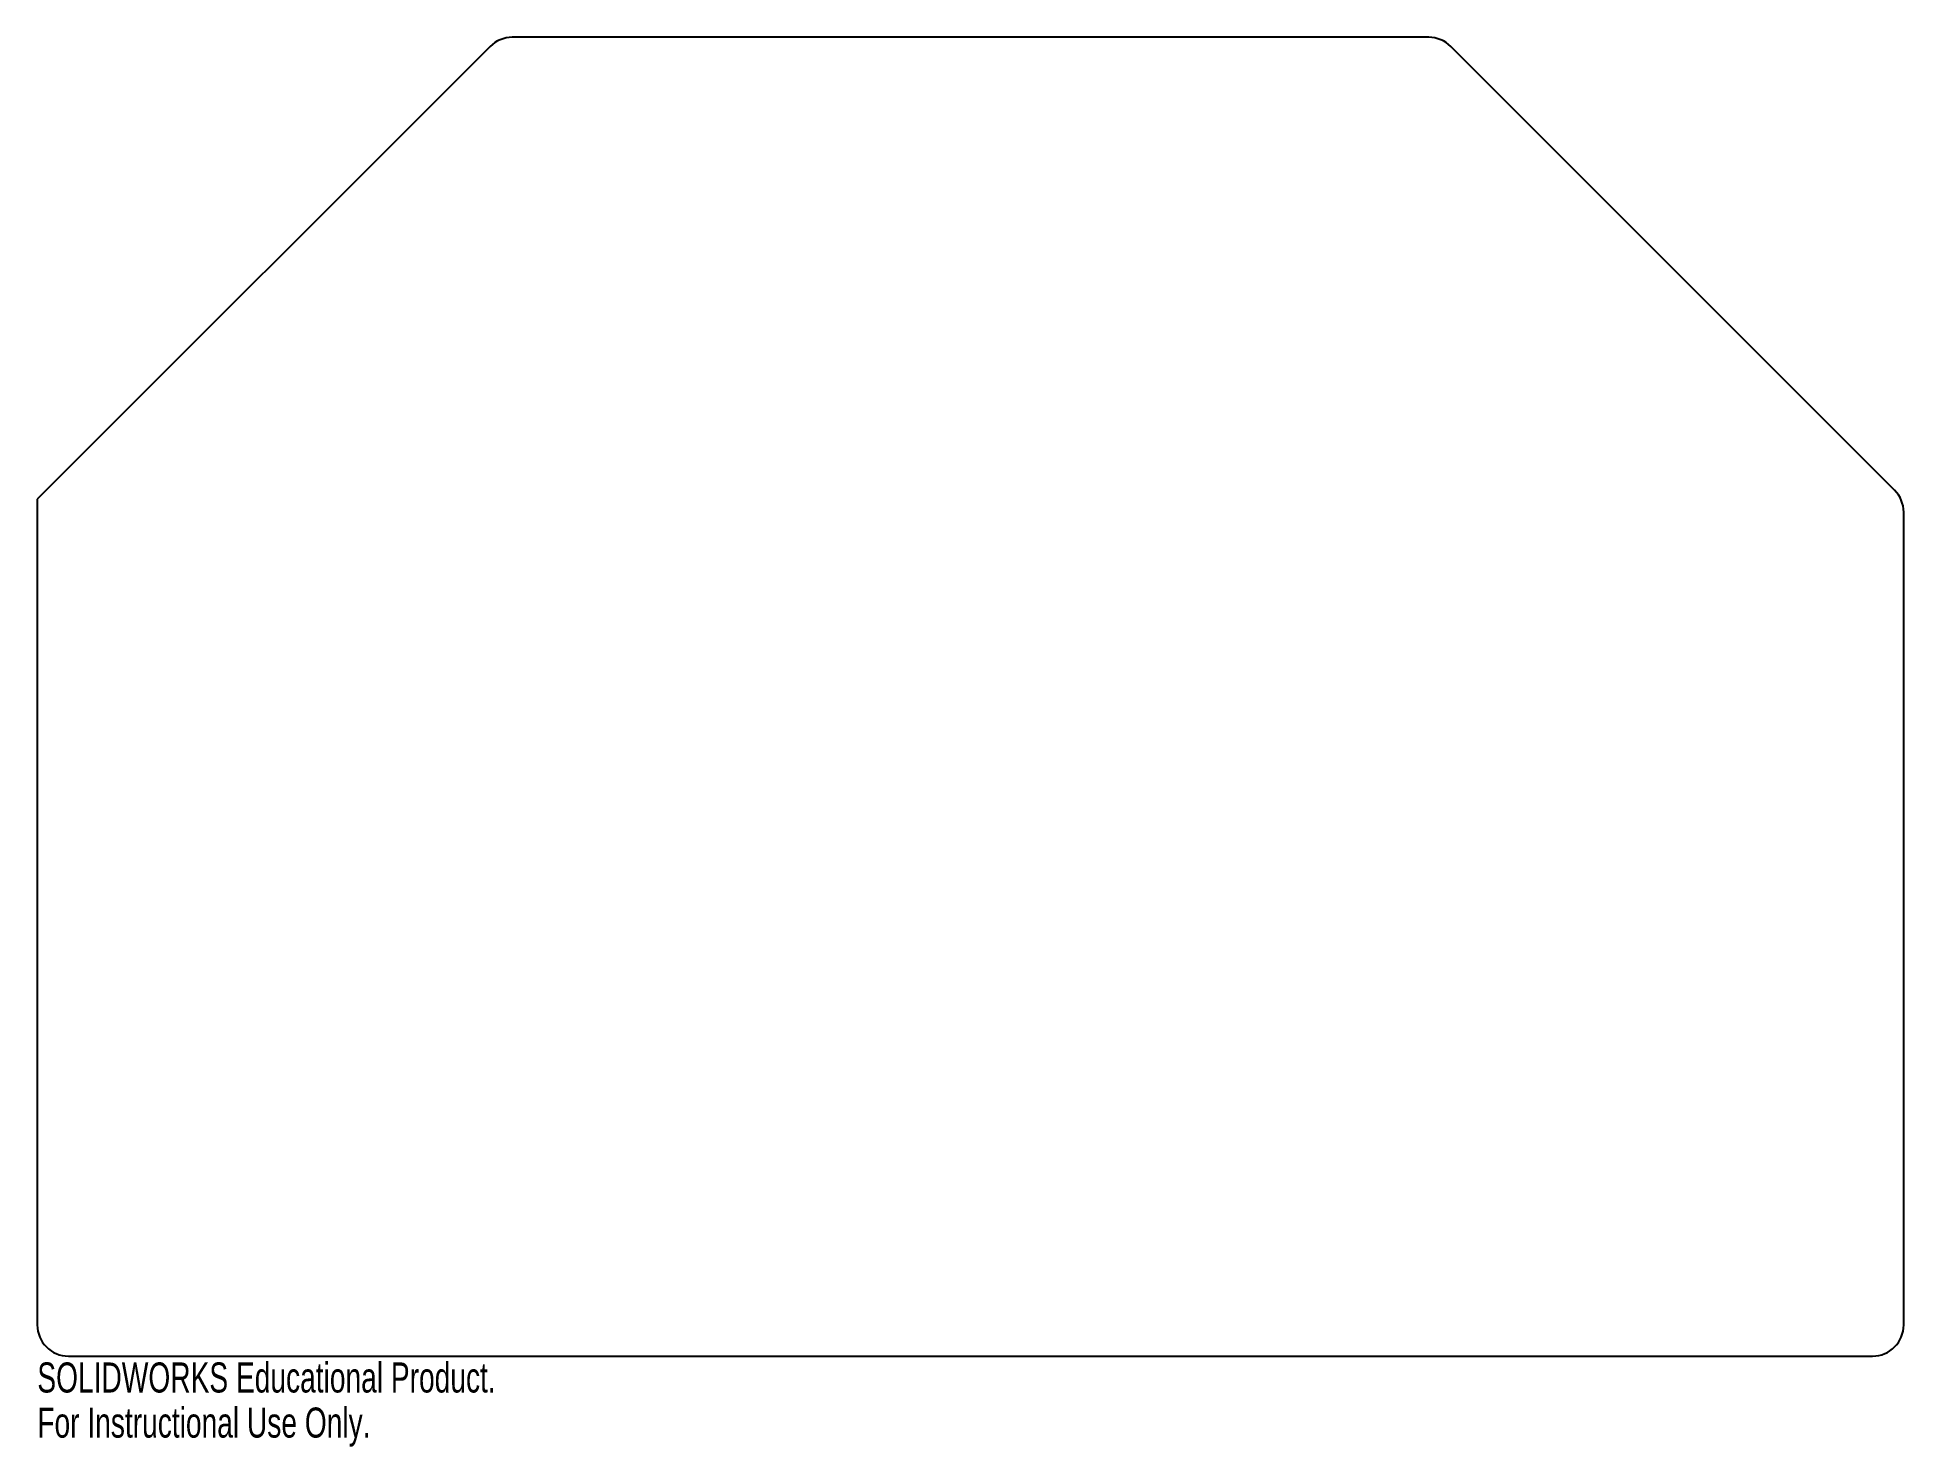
# Model space of a CAD drawing. Header units: millimetres. Extents: x 0 to 300, y -15 to 212.
import ezdxf

# ---------------------------------------------------------------- set-up
doc = ezdxf.new("R2010")
doc.units = ezdxf.units.MM
doc.styles.add('SLDTEXTSTYLE0', font='TXT', dxfattribs={"width": 0.7})

msp = doc.modelspace()

# ---------------------------------------------------------------- linework, layer by layer
at = {"color": 7, "linetype": 'Continuous', "lineweight": 25}
for p, q in [((72.78, 210.54), (0, 137.75)), ((223.68, 212), (76.32, 212)), ((298.54, 139.22), (227.22, 210.54)), ((0, 137.75), (0, 5)), ((300, 5), (300, 135.68)), ((5, 0), (295, 0))]:
    msp.add_line(p, q, dxfattribs=at)
for centre, start, end in [((76.32, 207), 90, 135), ((223.68, 207), 45, 90), ((295, 135.68), 0, 45), ((5, 5), 180, 270), ((295, 5), 270, 0)]:
    msp.add_arc(centre, 5, start, end, dxfattribs=at)

# ---------------------------------------------------------------- texts
at = {"color": 7, "linetype": 'Continuous', "char_height": 4.8336, "attachment_point": 1, "style": 'SLDTEXTSTYLE0'}
for s, insert in [('SOLIDWORKS Educational Product.', (0, -1.02)), ('For Instructional Use Only.', (0, -8.27))]:
    msp.add_mtext(s, dxfattribs=dict(at, insert=insert))

doc.saveas('drawing.dxf')
